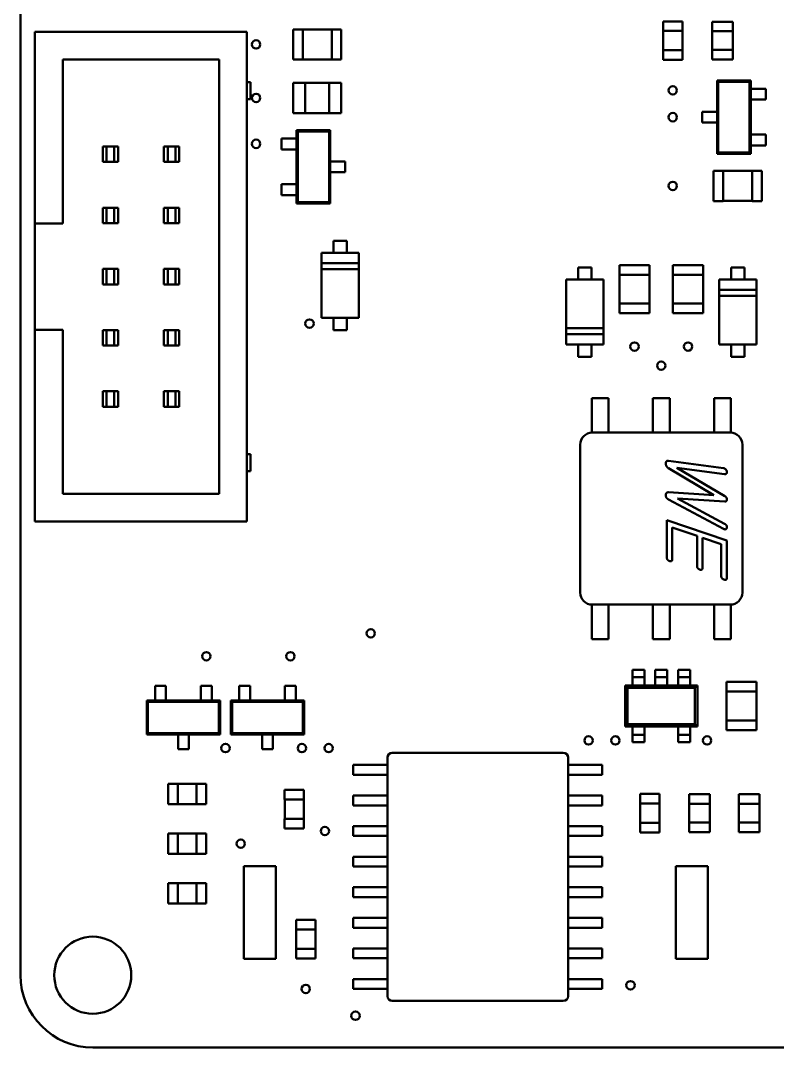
# Model space of a CAD drawing. Header units: inches. Extents: x 15.92 to 18.37, y 10.21 to 12.73.
# Drawn here: x 15.922 to 17.159, y 10.206 to 11.885 of the extents above; entities that cross this region are included whole.
import ezdxf

# ---------------------------------------------------------------- set-up
doc = ezdxf.new("R2010")
doc.units = ezdxf.units.IN
doc.header["$MEASUREMENT"] = 0
doc.layers.add('Visible (ANSI)', color=7, linetype='Continuous', lineweight=50)

msp = doc.modelspace()

# ---------------------------------------------------------------- linework, layer by layer
at = {"layer": 'Visible (ANSI)'}
for p, q in [((15.9217, 12.6079), (15.9217, 10.3244)), ((16.3674, 11.8703), (16.3674, 11.8211)), ((16.3831, 11.8703), (16.3674, 11.8703)), ((16.3831, 11.8211), (16.3831, 11.8703)), ((16.3831, 11.8702), (16.4304, 11.8702)), ((16.4461, 11.8703), (16.4304, 11.8703)), ((16.4304, 11.8703), (16.4304, 11.8211)), ((16.4461, 11.8211), (16.4461, 11.8703)), ((16.9723, 11.8834), (16.9723, 11.8677)), ((17.0038, 11.8834), (16.9723, 11.8834)), ((16.9723, 11.8677), (17.0038, 11.8677)), ((16.9723, 11.8362), (16.9723, 11.8677)), ((17.0037, 11.8362), (17.0037, 11.8677)), ((17.0038, 11.8677), (17.0038, 11.8834)), ((17.0525, 11.8829), (17.0525, 11.8672)), ((17.086, 11.8829), (17.0525, 11.8829)), ((17.0525, 11.8672), (17.086, 11.8672)), ((17.0526, 11.8367), (17.0526, 11.8672)), ((17.086, 11.8672), (17.086, 11.8829)), ((17.086, 11.8367), (17.086, 11.8672)), ((16.2918, 11.8662), (15.9453, 11.8662)), ((15.9453, 11.8662), (15.9453, 11.5528)), ((16.2918, 11.0662), (16.2918, 11.8662)), ((16.9723, 11.8362), (16.9723, 11.8204)), ((17.0038, 11.8362), (16.9723, 11.8362)), ((17.0038, 11.8204), (17.0038, 11.8362)), ((17.0525, 11.8367), (17.0525, 11.8209)), ((17.086, 11.8367), (17.0525, 11.8367)), ((17.086, 11.8209), (17.086, 11.8367)), ((15.9906, 11.5528), (15.9906, 11.8209)), ((15.9906, 11.8209), (16.2465, 11.8209)), ((16.2465, 11.8209), (16.2465, 11.1114)), ((16.3674, 11.8211), (16.3831, 11.8211)), ((16.3831, 11.8211), (16.4304, 11.8211)), ((16.4304, 11.8211), (16.4461, 11.8211)), ((16.9723, 11.8204), (17.0038, 11.8204)), ((17.0525, 11.8209), (17.086, 11.8209)), ((16.2977, 11.7839), (16.2918, 11.7839)), ((16.2977, 11.7563), (16.2977, 11.7839)), ((16.3871, 11.7828), (16.3674, 11.7828)), ((16.3674, 11.7828), (16.3674, 11.7336)), ((16.3871, 11.7336), (16.3871, 11.7828)), ((16.4461, 11.7828), (16.4264, 11.7828)), ((16.4264, 11.7828), (16.4264, 11.7336)), ((16.4461, 11.7336), (16.4461, 11.7828)), ((17.0605, 11.7868), (17.1156, 11.7868)), ((17.0624, 11.7848), (17.0605, 11.7868)), ((17.0605, 11.7358), (17.0605, 11.7868)), ((17.1136, 11.7848), (17.0624, 11.7848)), ((17.0624, 11.7848), (17.0624, 11.6691)), ((17.1156, 11.7868), (17.1136, 11.7848)), ((17.1136, 11.6691), (17.1136, 11.7848)), ((17.1156, 11.7868), (17.1156, 11.7732)), ((16.4264, 11.7828), (16.3871, 11.7828)), ((17.1156, 11.7555), (17.1156, 11.7732)), ((17.1156, 11.7732), (17.1181, 11.7732)), ((17.1278, 11.7732), (17.1181, 11.7732)), ((17.1278, 11.7732), (17.1291, 11.7732)), ((17.1291, 11.7732), (17.1307, 11.7732)), ((17.1307, 11.7732), (17.14, 11.7732)), ((17.14, 11.7732), (17.14, 11.7555)), ((16.2918, 11.7563), (16.2977, 11.7563)), ((17.1156, 11.7555), (17.1156, 11.6984)), ((17.1181, 11.7555), (17.1156, 11.7555)), ((17.1181, 11.7555), (17.1278, 11.7555)), ((17.1291, 11.7555), (17.1278, 11.7555)), ((17.1307, 11.7555), (17.1291, 11.7555)), ((17.14, 11.7555), (17.1307, 11.7555)), ((16.3674, 11.7336), (16.3871, 11.7336)), ((16.4264, 11.7336), (16.3871, 11.7336)), ((16.4264, 11.7336), (16.4461, 11.7336)), ((17.036, 11.7358), (17.0455, 11.7358)), ((17.036, 11.7181), (17.036, 11.7358)), ((17.0455, 11.7358), (17.0472, 11.7358)), ((17.0472, 11.7358), (17.0484, 11.7358)), ((17.0581, 11.7358), (17.0484, 11.7358)), ((17.0581, 11.7358), (17.0605, 11.7358)), ((17.0605, 11.7358), (17.0605, 11.7181)), ((17.0455, 11.7181), (17.036, 11.7181)), ((17.0472, 11.7181), (17.0455, 11.7181)), ((17.0484, 11.7181), (17.0472, 11.7181)), ((17.0484, 11.7181), (17.0581, 11.7181)), ((17.0605, 11.7181), (17.0581, 11.7181)), ((17.0605, 11.6671), (17.0605, 11.7181)), ((16.3749, 11.7036), (16.3729, 11.7055)), ((16.3729, 11.7055), (16.4281, 11.7055)), ((16.3729, 11.6919), (16.3729, 11.7055)), ((16.4261, 11.7036), (16.3749, 11.7036)), ((16.3749, 11.7036), (16.3749, 11.5878)), ((16.4281, 11.7055), (16.4261, 11.7036)), ((16.4261, 11.5878), (16.4261, 11.7036)), ((16.4281, 11.7055), (16.4281, 11.6545)), ((16.3485, 11.6919), (16.3578, 11.6919)), ((16.3485, 11.6742), (16.3485, 11.6919)), ((16.3578, 11.6919), (16.3595, 11.6919)), ((16.3595, 11.6919), (16.3607, 11.6919)), ((16.3704, 11.6919), (16.3607, 11.6919)), ((16.3704, 11.6919), (16.3729, 11.6919)), ((16.3729, 11.6919), (16.3729, 11.6742)), ((17.1156, 11.6807), (17.1156, 11.6984)), ((17.1156, 11.6984), (17.1181, 11.6984)), ((17.1278, 11.6984), (17.1181, 11.6984)), ((17.1278, 11.6984), (17.1291, 11.6984)), ((17.1291, 11.6984), (17.1307, 11.6984)), ((17.1307, 11.6984), (17.14, 11.6984)), ((17.14, 11.6984), (17.14, 11.6807)), ((16.056, 11.6788), (16.056, 11.6536)), ((16.0623, 11.6788), (16.056, 11.6788)), ((16.0749, 11.6788), (16.0623, 11.6788)), ((16.0623, 11.6788), (16.0623, 11.6536)), ((16.0749, 11.6788), (16.0812, 11.6788)), ((16.0749, 11.6788), (16.0749, 11.6536)), ((16.0812, 11.6788), (16.0812, 11.6536)), ((16.1623, 11.6788), (16.156, 11.6788)), ((16.156, 11.6788), (16.156, 11.6536)), ((16.1623, 11.6788), (16.1749, 11.6788)), ((16.1623, 11.6788), (16.1623, 11.6536)), ((16.1749, 11.6788), (16.1812, 11.6788)), ((16.1749, 11.6788), (16.1749, 11.6536)), ((16.1812, 11.6788), (16.1812, 11.6536)), ((16.3578, 11.6742), (16.3485, 11.6742)), ((16.3595, 11.6742), (16.3578, 11.6742)), ((16.3607, 11.6742), (16.3595, 11.6742)), ((16.3607, 11.6742), (16.3704, 11.6742)), ((16.3729, 11.6742), (16.3704, 11.6742)), ((16.3729, 11.6171), (16.3729, 11.6742)), ((17.0605, 11.6671), (17.0624, 11.6691)), ((17.1156, 11.6671), (17.0605, 11.6671)), ((17.0624, 11.6691), (17.1136, 11.6691)), ((17.1136, 11.6691), (17.1156, 11.6671)), ((17.1156, 11.6807), (17.1156, 11.6671)), ((17.1181, 11.6807), (17.1156, 11.6807)), ((17.1181, 11.6807), (17.1278, 11.6807)), ((17.1291, 11.6807), (17.1278, 11.6807)), ((17.1307, 11.6807), (17.1291, 11.6807)), ((17.14, 11.6807), (17.1307, 11.6807)), ((16.056, 11.6536), (16.0623, 11.6536)), ((16.0623, 11.6536), (16.0749, 11.6536)), ((16.0749, 11.6536), (16.0812, 11.6536)), ((16.156, 11.6536), (16.1623, 11.6536)), ((16.1623, 11.6536), (16.1749, 11.6536)), ((16.1749, 11.6536), (16.1812, 11.6536)), ((16.4281, 11.6368), (16.4281, 11.6545)), ((16.4281, 11.6545), (16.4304, 11.6545)), ((16.4401, 11.6545), (16.4304, 11.6545)), ((16.4401, 11.6545), (16.4414, 11.6545)), ((16.4414, 11.6545), (16.443, 11.6545)), ((16.443, 11.6545), (16.4525, 11.6545)), ((16.4525, 11.6545), (16.4525, 11.6368)), ((16.4281, 11.6368), (16.4281, 11.5858)), ((16.4304, 11.6368), (16.4281, 11.6368)), ((16.4304, 11.6368), (16.4401, 11.6368)), ((16.4414, 11.6368), (16.4401, 11.6368)), ((16.443, 11.6368), (16.4414, 11.6368)), ((16.4525, 11.6368), (16.443, 11.6368)), ((17.0549, 11.639), (17.0549, 11.5898)), ((17.0706, 11.639), (17.0549, 11.639)), ((17.0706, 11.5898), (17.0706, 11.639)), ((17.0706, 11.639), (17.1179, 11.639)), ((17.1336, 11.639), (17.1179, 11.639)), ((17.1179, 11.639), (17.1179, 11.5898)), ((17.1336, 11.5898), (17.1336, 11.639)), ((16.3485, 11.6171), (16.3578, 11.6171)), ((16.3485, 11.5994), (16.3485, 11.6171)), ((16.3578, 11.6171), (16.3595, 11.6171)), ((16.3595, 11.6171), (16.3607, 11.6171)), ((16.3704, 11.6171), (16.3607, 11.6171)), ((16.3704, 11.6171), (16.3729, 11.6171)), ((16.3729, 11.6171), (16.3729, 11.5994)), ((16.3578, 11.5994), (16.3485, 11.5994)), ((16.3595, 11.5994), (16.3578, 11.5994)), ((16.3607, 11.5994), (16.3595, 11.5994)), ((16.3607, 11.5994), (16.3704, 11.5994)), ((16.3729, 11.5994), (16.3704, 11.5994)), ((16.3729, 11.5858), (16.3729, 11.5994)), ((16.3729, 11.5858), (16.3749, 11.5878)), ((16.4281, 11.5858), (16.3729, 11.5858)), ((16.3749, 11.5878), (16.4261, 11.5878)), ((16.4261, 11.5878), (16.4281, 11.5858)), ((17.0549, 11.5898), (17.0706, 11.5898)), ((17.0706, 11.5899), (17.1179, 11.5899)), ((17.1179, 11.5898), (17.1336, 11.5898)), ((16.056, 11.5788), (16.056, 11.5536)), ((16.0623, 11.5788), (16.056, 11.5788)), ((16.0749, 11.5788), (16.0623, 11.5788)), ((16.0623, 11.5788), (16.0623, 11.5536)), ((16.0749, 11.5788), (16.0812, 11.5788)), ((16.0749, 11.5788), (16.0749, 11.5536)), ((16.0812, 11.5788), (16.0812, 11.5536)), ((16.1623, 11.5788), (16.156, 11.5788)), ((16.156, 11.5788), (16.156, 11.5536)), ((16.1623, 11.5788), (16.1749, 11.5788)), ((16.1623, 11.5788), (16.1623, 11.5536)), ((16.1749, 11.5788), (16.1812, 11.5788)), ((16.1749, 11.5788), (16.1749, 11.5536)), ((16.1812, 11.5788), (16.1812, 11.5536)), ((15.9453, 11.3795), (15.9453, 11.5528)), ((15.9453, 11.5528), (15.9906, 11.5528)), ((16.056, 11.5536), (16.0623, 11.5536)), ((16.0623, 11.5536), (16.0749, 11.5536)), ((16.0749, 11.5536), (16.0812, 11.5536)), ((16.156, 11.5536), (16.1623, 11.5536)), ((16.1623, 11.5536), (16.1749, 11.5536)), ((16.1749, 11.5536), (16.1812, 11.5536)), ((16.4334, 11.5249), (16.4334, 11.5203)), ((16.4551, 11.5249), (16.4334, 11.5249)), ((16.4334, 11.5203), (16.4334, 11.5155)), ((16.4334, 11.5155), (16.4334, 11.5149)), ((16.4334, 11.5051), (16.4334, 11.5149)), ((16.4551, 11.5249), (16.4551, 11.5203)), ((16.4551, 11.5203), (16.4551, 11.5155)), ((16.4551, 11.5155), (16.4551, 11.5149)), ((16.4551, 11.5051), (16.4551, 11.5149)), ((16.4137, 11.5051), (16.4747, 11.5051)), ((16.4137, 11.4882), (16.4137, 11.5051)), ((16.4747, 11.5051), (16.4747, 11.4882)), ((16.4137, 11.4882), (16.4747, 11.4882)), ((16.4137, 11.4783), (16.4137, 11.4882)), ((16.4747, 11.4882), (16.4747, 11.4783)), ((16.8334, 11.4812), (16.8551, 11.4812)), ((16.8334, 11.4765), (16.8334, 11.4812)), ((16.8551, 11.4765), (16.8551, 11.4812)), ((16.9009, 11.4851), (16.9009, 11.4693)), ((16.9501, 11.4851), (16.9009, 11.4851)), ((16.9501, 11.4693), (16.9501, 11.4851)), ((17.0376, 11.4851), (16.9884, 11.4851)), ((16.9884, 11.4851), (16.9884, 11.4693)), ((17.0376, 11.4693), (17.0376, 11.4851)), ((17.0834, 11.4812), (17.0834, 11.4765)), ((17.1051, 11.4812), (17.0834, 11.4812)), ((17.1051, 11.4812), (17.1051, 11.4765)), ((16.056, 11.4788), (16.056, 11.4536)), ((16.0623, 11.4788), (16.056, 11.4788)), ((16.0749, 11.4788), (16.0623, 11.4788)), ((16.0623, 11.4788), (16.0623, 11.4536)), ((16.0749, 11.4788), (16.0812, 11.4788)), ((16.0749, 11.4788), (16.0749, 11.4536)), ((16.0812, 11.4788), (16.0812, 11.4536)), ((16.1623, 11.4788), (16.156, 11.4788)), ((16.156, 11.4788), (16.156, 11.4536)), ((16.1623, 11.4788), (16.1749, 11.4788)), ((16.1623, 11.4788), (16.1623, 11.4536)), ((16.1749, 11.4788), (16.1812, 11.4788)), ((16.1749, 11.4788), (16.1749, 11.4536)), ((16.1812, 11.4788), (16.1812, 11.4536)), ((16.4747, 11.4783), (16.4137, 11.4783)), ((16.4137, 11.3988), (16.4137, 11.4783)), ((16.4747, 11.4783), (16.4747, 11.3988)), ((16.8334, 11.4718), (16.8334, 11.4765)), ((16.8334, 11.4712), (16.8334, 11.4718)), ((16.8334, 11.4712), (16.8334, 11.4613)), ((16.8551, 11.4718), (16.8551, 11.4765)), ((16.8551, 11.4712), (16.8551, 11.4718)), ((16.8551, 11.4712), (16.8551, 11.4613)), ((16.9009, 11.4693), (16.9501, 11.4693)), ((16.9009, 11.4221), (16.9009, 11.4693)), ((16.9501, 11.4221), (16.9501, 11.4693)), ((16.9884, 11.4693), (17.0376, 11.4693)), ((16.9884, 11.4693), (16.9884, 11.4221)), ((17.0376, 11.4693), (17.0376, 11.4221)), ((17.0834, 11.4765), (17.0834, 11.4718)), ((17.0834, 11.4718), (17.0834, 11.4712)), ((17.0834, 11.4613), (17.0834, 11.4712)), ((17.1051, 11.4765), (17.1051, 11.4718)), ((17.1051, 11.4718), (17.1051, 11.4712)), ((17.1051, 11.4613), (17.1051, 11.4712)), ((16.056, 11.4536), (16.0623, 11.4536)), ((16.0623, 11.4536), (16.0749, 11.4536)), ((16.0749, 11.4536), (16.0812, 11.4536)), ((16.156, 11.4536), (16.1623, 11.4536)), ((16.1623, 11.4536), (16.1749, 11.4536)), ((16.1749, 11.4536), (16.1812, 11.4536)), ((16.8137, 11.4613), (16.8747, 11.4613)), ((16.8137, 11.3818), (16.8137, 11.4613)), ((16.8747, 11.4613), (16.8747, 11.3818)), ((17.0637, 11.4613), (17.1247, 11.4613)), ((17.0637, 11.4444), (17.0637, 11.4613)), ((17.1247, 11.4613), (17.1247, 11.4444)), ((17.0637, 11.4444), (17.1247, 11.4444)), ((17.0637, 11.4346), (17.0637, 11.4444)), ((17.1247, 11.4346), (17.0637, 11.4346)), ((17.0637, 11.3551), (17.0637, 11.4346)), ((17.1247, 11.4444), (17.1247, 11.4346)), ((17.1247, 11.4346), (17.1247, 11.3551)), ((16.9009, 11.4221), (16.9009, 11.4063)), ((16.9501, 11.4221), (16.9009, 11.4221)), ((16.9501, 11.4063), (16.9501, 11.4221)), ((17.0376, 11.4221), (16.9884, 11.4221)), ((16.9884, 11.4221), (16.9884, 11.4063)), ((17.0376, 11.4063), (17.0376, 11.4221)), ((16.4747, 11.3988), (16.4137, 11.3988)), ((16.4334, 11.389), (16.4334, 11.3988)), ((16.4551, 11.389), (16.4551, 11.3988)), ((16.9009, 11.4063), (16.9501, 11.4063)), ((16.9884, 11.4063), (17.0376, 11.4063)), ((16.4334, 11.389), (16.4334, 11.3883)), ((16.4334, 11.3883), (16.4334, 11.3836)), ((16.4334, 11.3836), (16.4334, 11.3789)), ((16.4551, 11.389), (16.4551, 11.3883)), ((16.4551, 11.3883), (16.4551, 11.3836)), ((16.4551, 11.3836), (16.4551, 11.3789)), ((16.8137, 11.3818), (16.8747, 11.3818)), ((16.8137, 11.372), (16.8137, 11.3818)), ((16.8747, 11.3818), (16.8747, 11.372)), ((15.9906, 11.3795), (15.9453, 11.3795)), ((15.9453, 11.3795), (15.9453, 11.0662)), ((15.9906, 11.1114), (15.9906, 11.3795)), ((16.056, 11.3788), (16.056, 11.3536)), ((16.0623, 11.3788), (16.056, 11.3788)), ((16.0749, 11.3788), (16.0623, 11.3788)), ((16.0623, 11.3788), (16.0623, 11.3536)), ((16.0749, 11.3788), (16.0812, 11.3788)), ((16.0749, 11.3788), (16.0749, 11.3536)), ((16.0812, 11.3788), (16.0812, 11.3536)), ((16.1623, 11.3788), (16.156, 11.3788)), ((16.156, 11.3788), (16.156, 11.3536)), ((16.1623, 11.3788), (16.1749, 11.3788)), ((16.1623, 11.3788), (16.1623, 11.3536)), ((16.1749, 11.3788), (16.1812, 11.3788)), ((16.1749, 11.3788), (16.1749, 11.3536)), ((16.1812, 11.3788), (16.1812, 11.3536)), ((16.4551, 11.3789), (16.4334, 11.3789)), ((16.8747, 11.372), (16.8137, 11.372)), ((16.8137, 11.3551), (16.8137, 11.372)), ((16.8747, 11.372), (16.8747, 11.3551)), ((16.056, 11.3536), (16.0623, 11.3536)), ((16.0623, 11.3536), (16.0749, 11.3536)), ((16.0749, 11.3536), (16.0812, 11.3536)), ((16.156, 11.3536), (16.1623, 11.3536)), ((16.1623, 11.3536), (16.1749, 11.3536)), ((16.1749, 11.3536), (16.1812, 11.3536)), ((16.8747, 11.3551), (16.8137, 11.3551)), ((16.8334, 11.3551), (16.8334, 11.3452)), ((16.8551, 11.3551), (16.8551, 11.3452)), ((17.1247, 11.3551), (17.0637, 11.3551)), ((17.0834, 11.3452), (17.0834, 11.3551)), ((17.1051, 11.3452), (17.1051, 11.3551)), ((16.8334, 11.3446), (16.8334, 11.3452)), ((16.8334, 11.3399), (16.8334, 11.3446)), ((16.8334, 11.3352), (16.8334, 11.3399)), ((16.8334, 11.3352), (16.8551, 11.3352)), ((16.8551, 11.3446), (16.8551, 11.3452)), ((16.8551, 11.3399), (16.8551, 11.3446)), ((16.8551, 11.3352), (16.8551, 11.3399)), ((17.0834, 11.3452), (17.0834, 11.3446)), ((17.0834, 11.3446), (17.0834, 11.3399)), ((17.0834, 11.3399), (17.0834, 11.3352)), ((17.1051, 11.3352), (17.0834, 11.3352)), ((17.1051, 11.3452), (17.1051, 11.3446)), ((17.1051, 11.3446), (17.1051, 11.3399)), ((17.1051, 11.3399), (17.1051, 11.3352)), ((16.056, 11.2788), (16.056, 11.2536)), ((16.0623, 11.2788), (16.056, 11.2788)), ((16.0749, 11.2788), (16.0623, 11.2788)), ((16.0623, 11.2788), (16.0623, 11.2536)), ((16.0749, 11.2788), (16.0812, 11.2788)), ((16.0749, 11.2788), (16.0749, 11.2536)), ((16.0812, 11.2788), (16.0812, 11.2536)), ((16.1623, 11.2788), (16.156, 11.2788)), ((16.156, 11.2788), (16.156, 11.2536)), ((16.1623, 11.2788), (16.1749, 11.2788)), ((16.1623, 11.2788), (16.1623, 11.2536)), ((16.1749, 11.2788), (16.1812, 11.2788)), ((16.1749, 11.2788), (16.1749, 11.2536)), ((16.1812, 11.2788), (16.1812, 11.2536)), ((16.8555, 11.2675), (16.8555, 11.2112)), ((16.8831, 11.2675), (16.8555, 11.2675)), ((16.8831, 11.2112), (16.8831, 11.2675)), ((16.9831, 11.2675), (16.9555, 11.2675)), ((16.9555, 11.2675), (16.9555, 11.2112)), ((16.9831, 11.2112), (16.9831, 11.2675)), ((17.0555, 11.2675), (17.0555, 11.2112)), ((17.0831, 11.2675), (17.0555, 11.2675)), ((17.0831, 11.2112), (17.0831, 11.2675)), ((16.056, 11.2536), (16.0623, 11.2536)), ((16.0623, 11.2536), (16.0749, 11.2536)), ((16.0749, 11.2536), (16.0812, 11.2536)), ((16.156, 11.2536), (16.1623, 11.2536)), ((16.1623, 11.2536), (16.1749, 11.2536)), ((16.1749, 11.2536), (16.1812, 11.2536)), ((16.8565, 11.2112), (17.0821, 11.2112)), ((16.8368, 10.9498), (16.8368, 11.1915)), ((17.1018, 11.1915), (17.1018, 10.9498)), ((16.2977, 11.176), (16.2918, 11.176)), ((16.2977, 11.1484), (16.2977, 11.176)), ((17.0711, 11.1531), (16.9811, 11.1651)), ((16.2918, 11.1484), (16.2977, 11.1484)), ((16.9811, 11.153), (17.0554, 11.109)), ((16.9949, 11.1539), (17.0729, 11.1435)), ((17.0732, 11.1075), (16.9949, 11.1539)), ((16.2465, 11.1114), (15.9906, 11.1114)), ((17.0554, 11.109), (16.9811, 11.1137)), ((16.9811, 11.1019), (17.0711, 11.0539)), ((16.9956, 11.1036), (17.0732, 11.0987)), ((17.0729, 11.0623), (16.9956, 11.1036)), ((15.9453, 11.0662), (16.2918, 11.0662)), ((17.0765, 11.0348), (16.9783, 11.0681)), ((16.9783, 11.0681), (16.9783, 11.0073)), ((16.9873, 11.0562), (17.0277, 11.0425)), ((16.9873, 11.0043), (16.9873, 11.0562)), ((17.0277, 11.0425), (17.0277, 10.9936)), ((17.0367, 11.0394), (17.0673, 11.029)), ((17.0367, 10.9905), (17.0367, 11.0394)), ((17.0673, 11.029), (17.0673, 10.9771)), ((17.0765, 10.974), (17.0765, 11.0348)), ((16.8555, 10.9302), (16.8555, 10.8738)), ((17.0821, 10.9301), (16.8565, 10.9301)), ((16.8831, 10.8738), (16.8831, 10.9301)), ((16.9555, 10.9301), (16.9555, 10.8738)), ((16.9831, 10.8738), (16.9831, 10.9301)), ((17.0555, 10.9301), (17.0555, 10.8738)), ((17.0831, 10.8738), (17.0831, 10.9302)), ((16.8555, 10.8738), (16.8831, 10.8738)), ((16.9555, 10.8738), (16.9831, 10.8738)), ((17.0555, 10.8738), (17.0831, 10.8738)), ((16.922, 10.8235), (16.9417, 10.8235)), ((16.922, 10.8156), (16.922, 10.8235)), ((16.922, 10.8117), (16.922, 10.8156)), ((16.922, 10.8117), (16.9417, 10.8117)), ((16.922, 10.8117), (16.922, 10.8038)), ((16.9417, 10.8156), (16.9417, 10.8235)), ((16.9417, 10.8117), (16.9417, 10.8156)), ((16.9417, 10.8117), (16.9417, 10.8038)), ((16.9594, 10.8235), (16.9791, 10.8235)), ((16.9594, 10.8156), (16.9594, 10.8235)), ((16.9594, 10.8117), (16.9594, 10.8156)), ((16.9594, 10.8117), (16.9791, 10.8117)), ((16.9594, 10.8117), (16.9594, 10.8038)), ((16.9791, 10.8156), (16.9791, 10.8235)), ((16.9791, 10.8117), (16.9791, 10.8156)), ((16.9791, 10.8117), (16.9791, 10.8038)), ((16.9968, 10.8235), (17.0165, 10.8235)), ((16.9968, 10.8156), (16.9968, 10.8235)), ((16.9968, 10.8117), (16.9968, 10.8156)), ((16.9968, 10.8117), (17.0165, 10.8117)), ((16.9968, 10.8117), (16.9968, 10.8038)), ((17.0165, 10.8156), (17.0165, 10.8235)), ((17.0165, 10.8117), (17.0165, 10.8156)), ((17.0165, 10.8117), (17.0165, 10.8038)), ((16.1418, 10.7884), (16.1418, 10.7976)), ((16.1418, 10.7976), (16.1595, 10.7976)), ((16.1595, 10.7976), (16.1595, 10.7884)), ((16.2166, 10.7884), (16.2166, 10.7976)), ((16.2166, 10.7976), (16.2343, 10.7976)), ((16.2343, 10.7976), (16.2343, 10.7884)), ((16.2792, 10.7884), (16.2792, 10.7976)), ((16.2792, 10.7976), (16.2969, 10.7976)), ((16.2969, 10.7976), (16.2969, 10.7884)), ((16.354, 10.7884), (16.354, 10.7976)), ((16.354, 10.7976), (16.3718, 10.7976)), ((16.3718, 10.7976), (16.3718, 10.7884)), ((16.9102, 10.7979), (16.922, 10.7979)), ((16.9142, 10.7939), (16.9102, 10.7979)), ((16.9102, 10.731), (16.9102, 10.7979)), ((16.9142, 10.7939), (16.9142, 10.7349)), ((17.0244, 10.7939), (16.9142, 10.7939)), ((16.922, 10.7979), (16.922, 10.8038)), ((16.922, 10.7979), (16.9417, 10.7979)), ((16.9417, 10.7979), (16.9417, 10.8038)), ((16.9417, 10.7979), (16.9594, 10.7979)), ((16.9594, 10.7979), (16.9594, 10.8038)), ((16.9594, 10.7979), (16.9791, 10.7979)), ((16.9791, 10.7979), (16.9791, 10.8038)), ((16.9791, 10.7979), (16.9968, 10.7979)), ((16.9968, 10.7979), (16.9968, 10.8038)), ((16.9968, 10.7979), (17.0165, 10.7979)), ((17.0165, 10.7979), (17.0165, 10.8038)), ((17.0165, 10.7979), (17.0283, 10.7979)), ((17.0283, 10.7979), (17.0244, 10.7939)), ((17.0244, 10.7349), (17.0244, 10.7939)), ((17.0283, 10.7979), (17.0283, 10.731)), ((17.1251, 10.8038), (17.0759, 10.8038)), ((17.0759, 10.8038), (17.0759, 10.788)), ((17.1251, 10.788), (17.1251, 10.8038)), ((16.1418, 10.7867), (16.1418, 10.7884)), ((16.1418, 10.7855), (16.1418, 10.7867)), ((16.1418, 10.7855), (16.1418, 10.7758)), ((16.1418, 10.7732), (16.1418, 10.7758)), ((16.1595, 10.7884), (16.1595, 10.7867)), ((16.1595, 10.7867), (16.1595, 10.7855)), ((16.1595, 10.7758), (16.1595, 10.7855)), ((16.1595, 10.7758), (16.1595, 10.7732)), ((16.2166, 10.7867), (16.2166, 10.7884)), ((16.2166, 10.7855), (16.2166, 10.7867)), ((16.2166, 10.7855), (16.2166, 10.7758)), ((16.2166, 10.7732), (16.2166, 10.7758)), ((16.2343, 10.7884), (16.2343, 10.7867)), ((16.2343, 10.7867), (16.2343, 10.7855)), ((16.2343, 10.7758), (16.2343, 10.7855)), ((16.2343, 10.7758), (16.2343, 10.7732)), ((16.2792, 10.7867), (16.2792, 10.7884)), ((16.2792, 10.7855), (16.2792, 10.7867)), ((16.2792, 10.7855), (16.2792, 10.7758)), ((16.2792, 10.7732), (16.2792, 10.7758)), ((16.2969, 10.7884), (16.2969, 10.7867)), ((16.2969, 10.7867), (16.2969, 10.7855)), ((16.2969, 10.7758), (16.2969, 10.7855)), ((16.2969, 10.7758), (16.2969, 10.7732)), ((16.354, 10.7867), (16.354, 10.7884)), ((16.354, 10.7855), (16.354, 10.7867)), ((16.354, 10.7855), (16.354, 10.7758)), ((16.354, 10.7732), (16.354, 10.7758)), ((16.3718, 10.7884), (16.3718, 10.7867)), ((16.3718, 10.7867), (16.3718, 10.7855)), ((16.3718, 10.7758), (16.3718, 10.7855)), ((16.3718, 10.7758), (16.3718, 10.7732)), ((17.0759, 10.788), (17.1251, 10.788)), ((17.0759, 10.788), (17.0759, 10.7408)), ((17.1251, 10.788), (17.1251, 10.7408)), ((16.1282, 10.7732), (16.1301, 10.7713)), ((16.1282, 10.7181), (16.1282, 10.7732)), ((16.1282, 10.7732), (16.1418, 10.7732)), ((16.1301, 10.7713), (16.1301, 10.7201)), ((16.2459, 10.7713), (16.1301, 10.7713)), ((16.1595, 10.7732), (16.1418, 10.7732)), ((16.1595, 10.7732), (16.2166, 10.7732)), ((16.2343, 10.7732), (16.2166, 10.7732)), ((16.2343, 10.7732), (16.2479, 10.7732)), ((16.2459, 10.7713), (16.2479, 10.7732)), ((16.2459, 10.7201), (16.2459, 10.7713)), ((16.2479, 10.7732), (16.2479, 10.7181)), ((16.2657, 10.7732), (16.2676, 10.7713)), ((16.2657, 10.7181), (16.2657, 10.7732)), ((16.2657, 10.7732), (16.2792, 10.7732)), ((16.2676, 10.7713), (16.2676, 10.7201)), ((16.3834, 10.7713), (16.2676, 10.7713)), ((16.2969, 10.7732), (16.2792, 10.7732)), ((16.2969, 10.7732), (16.354, 10.7732)), ((16.3718, 10.7732), (16.354, 10.7732)), ((16.3718, 10.7732), (16.3853, 10.7732)), ((16.3834, 10.7713), (16.3853, 10.7732)), ((16.3834, 10.7201), (16.3834, 10.7713)), ((16.3853, 10.7732), (16.3853, 10.7181)), ((16.9142, 10.7349), (16.9102, 10.731)), ((16.922, 10.731), (16.9102, 10.731)), ((16.9142, 10.7349), (17.0244, 10.7349)), ((16.9417, 10.731), (16.922, 10.731)), ((16.922, 10.731), (16.922, 10.7251)), ((16.9968, 10.731), (16.9417, 10.731)), ((16.9417, 10.731), (16.9417, 10.7251)), ((17.0165, 10.731), (16.9968, 10.731)), ((16.9968, 10.731), (16.9968, 10.7251)), ((17.0283, 10.731), (17.0165, 10.731)), ((17.0165, 10.731), (17.0165, 10.7251)), ((17.0283, 10.731), (17.0244, 10.7349)), ((17.1251, 10.7408), (17.0759, 10.7408)), ((17.0759, 10.7408), (17.0759, 10.7251)), ((17.1251, 10.7251), (17.1251, 10.7408)), ((16.1301, 10.7201), (16.1282, 10.7181)), ((16.1792, 10.7181), (16.1282, 10.7181)), ((16.1301, 10.7201), (16.2459, 10.7201)), ((16.1792, 10.7181), (16.1969, 10.7181)), ((16.1792, 10.7158), (16.1792, 10.7181)), ((16.1792, 10.7158), (16.1792, 10.706)), ((16.2479, 10.7181), (16.1969, 10.7181)), ((16.1969, 10.7181), (16.1969, 10.7158)), ((16.1969, 10.706), (16.1969, 10.7158)), ((16.2479, 10.7181), (16.2459, 10.7201)), ((16.2676, 10.7201), (16.2657, 10.7181)), ((16.3166, 10.7181), (16.2657, 10.7181)), ((16.2676, 10.7201), (16.3834, 10.7201)), ((16.3166, 10.7181), (16.3344, 10.7181)), ((16.3166, 10.7158), (16.3166, 10.7181)), ((16.3166, 10.7158), (16.3166, 10.706)), ((16.3853, 10.7181), (16.3344, 10.7181)), ((16.3344, 10.7181), (16.3344, 10.7158)), ((16.3344, 10.706), (16.3344, 10.7158)), ((16.3853, 10.7181), (16.3834, 10.7201)), ((16.922, 10.7172), (16.922, 10.7251)), ((16.922, 10.7172), (16.922, 10.7132)), ((16.922, 10.7172), (16.9417, 10.7172)), ((16.922, 10.7132), (16.922, 10.7054)), ((16.9417, 10.7172), (16.9417, 10.7251)), ((16.9417, 10.7172), (16.9417, 10.7132)), ((16.9417, 10.7132), (16.9417, 10.7054)), ((16.9968, 10.7172), (16.9968, 10.7251)), ((16.9968, 10.7172), (16.9968, 10.7132)), ((16.9968, 10.7172), (17.0165, 10.7172)), ((16.9968, 10.7132), (16.9968, 10.7054)), ((17.0165, 10.7172), (17.0165, 10.7251)), ((17.0165, 10.7172), (17.0165, 10.7132)), ((17.0165, 10.7132), (17.0165, 10.7054)), ((17.0759, 10.7251), (17.1251, 10.7251)), ((16.1792, 10.7048), (16.1792, 10.706)), ((16.1792, 10.7031), (16.1792, 10.7048)), ((16.1792, 10.6937), (16.1792, 10.7031)), ((16.1969, 10.6937), (16.1792, 10.6937)), ((16.1969, 10.706), (16.1969, 10.7048)), ((16.1969, 10.7048), (16.1969, 10.7031)), ((16.1969, 10.7031), (16.1969, 10.6937)), ((16.3166, 10.7048), (16.3166, 10.706)), ((16.3166, 10.7031), (16.3166, 10.7048)), ((16.3166, 10.6937), (16.3166, 10.7031)), ((16.3344, 10.6937), (16.3166, 10.6937)), ((16.3344, 10.706), (16.3344, 10.7048)), ((16.3344, 10.7048), (16.3344, 10.7031)), ((16.3344, 10.7031), (16.3344, 10.6937)), ((16.922, 10.7054), (16.9417, 10.7054)), ((16.9968, 10.7054), (17.0165, 10.7054)), ((16.5216, 10.2902), (16.5216, 10.6799)), ((16.809, 10.6878), (16.5295, 10.6878)), ((16.8169, 10.2902), (16.8169, 10.6799)), ((16.4848, 10.6681), (16.4658, 10.6681)), ((16.4658, 10.6681), (16.4658, 10.652)), ((16.4848, 10.6681), (16.4905, 10.6681)), ((16.4905, 10.6681), (16.4962, 10.6681)), ((16.5121, 10.6681), (16.4962, 10.6681)), ((16.5216, 10.6681), (16.5121, 10.6681)), ((16.5216, 10.6681), (16.5216, 10.652)), ((16.8169, 10.6681), (16.8265, 10.6681)), ((16.8169, 10.652), (16.8169, 10.6681)), ((16.8265, 10.6681), (16.8424, 10.6681)), ((16.8424, 10.6681), (16.848, 10.6681)), ((16.8538, 10.6681), (16.848, 10.6681)), ((16.8538, 10.6681), (16.8727, 10.6681)), ((16.8727, 10.652), (16.8727, 10.6681)), ((16.4848, 10.652), (16.4658, 10.652)), ((16.4848, 10.652), (16.4905, 10.652)), ((16.4962, 10.652), (16.4905, 10.652)), ((16.5121, 10.652), (16.4962, 10.652)), ((16.5216, 10.652), (16.5121, 10.652)), ((16.8169, 10.652), (16.8265, 10.652)), ((16.8265, 10.652), (16.8424, 10.652)), ((16.848, 10.652), (16.8424, 10.652)), ((16.8538, 10.652), (16.848, 10.652)), ((16.8538, 10.652), (16.8727, 10.652)), ((16.179, 10.6374), (16.1632, 10.6374)), ((16.1632, 10.6374), (16.1632, 10.6039)), ((16.179, 10.6039), (16.179, 10.6374)), ((16.2095, 10.6374), (16.179, 10.6374)), ((16.2252, 10.6374), (16.2095, 10.6374)), ((16.2095, 10.6374), (16.2095, 10.6039)), ((16.2252, 10.6039), (16.2252, 10.6374)), ((16.3535, 10.6272), (16.3535, 10.6114)), ((16.385, 10.6272), (16.3535, 10.6272)), ((16.385, 10.6114), (16.385, 10.6272)), ((16.3535, 10.6114), (16.385, 10.6114)), ((16.3536, 10.5799), (16.3536, 10.6114)), ((16.385, 10.5799), (16.385, 10.6114)), ((16.4848, 10.6181), (16.4658, 10.6181)), ((16.4658, 10.6181), (16.4658, 10.602)), ((16.4848, 10.6181), (16.4905, 10.6181)), ((16.4905, 10.6181), (16.4962, 10.6181)), ((16.5121, 10.6181), (16.4962, 10.6181)), ((16.5216, 10.6181), (16.5121, 10.6181)), ((16.5216, 10.6181), (16.5216, 10.602)), ((16.8169, 10.6181), (16.8265, 10.6181)), ((16.8169, 10.602), (16.8169, 10.6181)), ((16.8265, 10.6181), (16.8424, 10.6181)), ((16.8424, 10.6181), (16.848, 10.6181)), ((16.8538, 10.6181), (16.848, 10.6181)), ((16.8538, 10.6181), (16.8727, 10.6181)), ((16.8727, 10.602), (16.8727, 10.6181)), ((16.9347, 10.6209), (16.9347, 10.6052)), ((16.9662, 10.6209), (16.9347, 10.6209)), ((16.9662, 10.6052), (16.9662, 10.6209)), ((17.015, 10.6204), (17.015, 10.6047)), ((17.0485, 10.6204), (17.015, 10.6204)), ((17.0485, 10.6047), (17.0485, 10.6204)), ((17.0963, 10.6204), (17.0963, 10.6047)), ((17.1297, 10.6204), (17.0963, 10.6204)), ((17.1297, 10.6047), (17.1297, 10.6204)), ((16.1632, 10.6039), (16.179, 10.6039)), ((16.2095, 10.604), (16.179, 10.604)), ((16.2095, 10.6039), (16.2252, 10.6039)), ((16.4848, 10.602), (16.4658, 10.602)), ((16.4848, 10.602), (16.4905, 10.602)), ((16.4962, 10.602), (16.4905, 10.602)), ((16.5121, 10.602), (16.4962, 10.602)), ((16.5216, 10.602), (16.5121, 10.602)), ((16.8169, 10.602), (16.8265, 10.602)), ((16.8265, 10.602), (16.8424, 10.602)), ((16.848, 10.602), (16.8424, 10.602)), ((16.8538, 10.602), (16.848, 10.602)), ((16.8538, 10.602), (16.8727, 10.602)), ((16.9347, 10.6052), (16.9662, 10.6052)), ((16.9348, 10.5737), (16.9348, 10.6052)), ((16.9662, 10.5737), (16.9662, 10.6052)), ((17.015, 10.6047), (17.0485, 10.6047)), ((17.0151, 10.5742), (17.0151, 10.6047)), ((17.0484, 10.5742), (17.0484, 10.6047)), ((17.0963, 10.6047), (17.1297, 10.6047)), ((17.0963, 10.5742), (17.0963, 10.6047)), ((17.1297, 10.5742), (17.1297, 10.6047)), ((16.3535, 10.5799), (16.3535, 10.5642)), ((16.385, 10.5799), (16.3535, 10.5799)), ((16.385, 10.5642), (16.385, 10.5799)), ((16.3535, 10.5642), (16.385, 10.5642)), ((16.4848, 10.5681), (16.4658, 10.5681)), ((16.4658, 10.5681), (16.4658, 10.552)), ((16.4848, 10.5681), (16.4905, 10.5681)), ((16.4905, 10.5681), (16.4962, 10.5681)), ((16.5121, 10.5681), (16.4962, 10.5681)), ((16.5216, 10.5681), (16.5121, 10.5681)), ((16.5216, 10.5681), (16.5216, 10.552)), ((16.8169, 10.5681), (16.8265, 10.5681)), ((16.8169, 10.552), (16.8169, 10.5681)), ((16.8265, 10.5681), (16.8424, 10.5681)), ((16.8424, 10.5681), (16.848, 10.5681)), ((16.8538, 10.5681), (16.848, 10.5681)), ((16.8538, 10.5681), (16.8727, 10.5681)), ((16.8727, 10.552), (16.8727, 10.5681)), ((16.9347, 10.5737), (16.9347, 10.5579)), ((16.9662, 10.5737), (16.9347, 10.5737)), ((16.9347, 10.5579), (16.9662, 10.5579)), ((16.9662, 10.5579), (16.9662, 10.5737)), ((17.015, 10.5742), (17.015, 10.5584)), ((17.0485, 10.5742), (17.015, 10.5742)), ((17.015, 10.5584), (17.0485, 10.5584)), ((17.0485, 10.5584), (17.0485, 10.5742)), ((17.0963, 10.5742), (17.0963, 10.5584)), ((17.1297, 10.5742), (17.0963, 10.5742)), ((17.0963, 10.5584), (17.1297, 10.5584)), ((17.1297, 10.5584), (17.1297, 10.5742)), ((16.179, 10.5562), (16.1632, 10.5562)), ((16.1632, 10.5562), (16.1632, 10.5227)), ((16.179, 10.5227), (16.179, 10.5562)), ((16.2095, 10.5561), (16.179, 10.5561)), ((16.2252, 10.5562), (16.2095, 10.5562)), ((16.2095, 10.5562), (16.2095, 10.5227)), ((16.2252, 10.5227), (16.2252, 10.5562)), ((16.4848, 10.552), (16.4658, 10.552)), ((16.4848, 10.552), (16.4905, 10.552)), ((16.4962, 10.552), (16.4905, 10.552)), ((16.5121, 10.552), (16.4962, 10.552)), ((16.5216, 10.552), (16.5121, 10.552)), ((16.8169, 10.552), (16.8265, 10.552)), ((16.8265, 10.552), (16.8424, 10.552)), ((16.848, 10.552), (16.8424, 10.552)), ((16.8538, 10.552), (16.848, 10.552)), ((16.8538, 10.552), (16.8727, 10.552)), ((16.1632, 10.5227), (16.179, 10.5227)), ((16.2095, 10.5227), (16.179, 10.5227)), ((16.2095, 10.5227), (16.2252, 10.5227)), ((16.4848, 10.5181), (16.4658, 10.5181)), ((16.4658, 10.5181), (16.4658, 10.502)), ((16.4848, 10.5181), (16.4905, 10.5181)), ((16.4905, 10.5181), (16.4962, 10.5181)), ((16.5121, 10.5181), (16.4962, 10.5181)), ((16.5216, 10.5181), (16.5121, 10.5181)), ((16.5216, 10.5181), (16.5216, 10.502)), ((16.8169, 10.5181), (16.8265, 10.5181)), ((16.8169, 10.502), (16.8169, 10.5181)), ((16.8265, 10.5181), (16.8424, 10.5181)), ((16.8424, 10.5181), (16.848, 10.5181)), ((16.8538, 10.5181), (16.848, 10.5181)), ((16.8538, 10.5181), (16.8727, 10.5181)), ((16.8727, 10.502), (16.8727, 10.5181)), ((16.287, 10.5029), (16.287, 10.3509)), ((16.339, 10.5029), (16.287, 10.5029)), ((16.339, 10.3509), (16.339, 10.5029)), ((16.4848, 10.502), (16.4658, 10.502)), ((16.4848, 10.502), (16.4905, 10.502)), ((16.4962, 10.502), (16.4905, 10.502)), ((16.5121, 10.502), (16.4962, 10.502)), ((16.5216, 10.502), (16.5121, 10.502)), ((16.8169, 10.502), (16.8265, 10.502)), ((16.8265, 10.502), (16.8424, 10.502)), ((16.848, 10.502), (16.8424, 10.502)), ((16.8538, 10.502), (16.848, 10.502)), ((16.8538, 10.502), (16.8727, 10.502)), ((17.0453, 10.5029), (16.9933, 10.5029)), ((16.9933, 10.5029), (16.9933, 10.3509)), ((17.0453, 10.3509), (17.0453, 10.5029)), ((16.179, 10.4749), (16.1632, 10.4749)), ((16.1632, 10.4749), (16.1632, 10.4415)), ((16.179, 10.4415), (16.179, 10.4749)), ((16.2095, 10.4749), (16.179, 10.4749)), ((16.2252, 10.4749), (16.2095, 10.4749)), ((16.2095, 10.4749), (16.2095, 10.4415)), ((16.2252, 10.4415), (16.2252, 10.4749)), ((16.4848, 10.4681), (16.4658, 10.4681)), ((16.4658, 10.4681), (16.4658, 10.452)), ((16.4848, 10.4681), (16.4905, 10.4681)), ((16.4905, 10.4681), (16.4962, 10.4681)), ((16.5121, 10.4681), (16.4962, 10.4681)), ((16.5216, 10.4681), (16.5121, 10.4681)), ((16.5216, 10.4681), (16.5216, 10.452)), ((16.8169, 10.4681), (16.8265, 10.4681)), ((16.8169, 10.452), (16.8169, 10.4681)), ((16.8265, 10.4681), (16.8424, 10.4681)), ((16.8424, 10.4681), (16.848, 10.4681)), ((16.8538, 10.4681), (16.848, 10.4681)), ((16.8538, 10.4681), (16.8727, 10.4681)), ((16.8727, 10.452), (16.8727, 10.4681)), ((16.1632, 10.4415), (16.179, 10.4415)), ((16.2095, 10.4415), (16.179, 10.4415)), ((16.2095, 10.4415), (16.2252, 10.4415)), ((16.4848, 10.452), (16.4658, 10.452)), ((16.4848, 10.452), (16.4905, 10.452)), ((16.4962, 10.452), (16.4905, 10.452)), ((16.5121, 10.452), (16.4962, 10.452)), ((16.5216, 10.452), (16.5121, 10.452)), ((16.8169, 10.452), (16.8265, 10.452)), ((16.8265, 10.452), (16.8424, 10.452)), ((16.848, 10.452), (16.8424, 10.452)), ((16.8538, 10.452), (16.848, 10.452)), ((16.8538, 10.452), (16.8727, 10.452)), ((16.4038, 10.4147), (16.3723, 10.4147)), ((16.3723, 10.4147), (16.3723, 10.3989)), ((16.4038, 10.3989), (16.4038, 10.4147)), ((16.4848, 10.4181), (16.4658, 10.4181)), ((16.4658, 10.4181), (16.4658, 10.402)), ((16.4848, 10.4181), (16.4905, 10.4181)), ((16.4905, 10.4181), (16.4962, 10.4181)), ((16.5121, 10.4181), (16.4962, 10.4181)), ((16.5216, 10.4181), (16.5121, 10.4181)), ((16.5216, 10.4181), (16.5216, 10.402)), ((16.8169, 10.4181), (16.8265, 10.4181)), ((16.8169, 10.402), (16.8169, 10.4181)), ((16.8265, 10.4181), (16.8424, 10.4181)), ((16.8424, 10.4181), (16.848, 10.4181)), ((16.8538, 10.4181), (16.848, 10.4181)), ((16.8538, 10.4181), (16.8727, 10.4181)), ((16.8727, 10.402), (16.8727, 10.4181)), ((16.3723, 10.3989), (16.4038, 10.3989)), ((16.3723, 10.3989), (16.3723, 10.3674)), ((16.4037, 10.3989), (16.4037, 10.3674)), ((16.4848, 10.402), (16.4658, 10.402)), ((16.4848, 10.402), (16.4905, 10.402)), ((16.4962, 10.402), (16.4905, 10.402)), ((16.5121, 10.402), (16.4962, 10.402)), ((16.5216, 10.402), (16.5121, 10.402)), ((16.8169, 10.402), (16.8265, 10.402)), ((16.8265, 10.402), (16.8424, 10.402)), ((16.848, 10.402), (16.8424, 10.402)), ((16.8538, 10.402), (16.848, 10.402)), ((16.8538, 10.402), (16.8727, 10.402)), ((16.4038, 10.3674), (16.3723, 10.3674)), ((16.3723, 10.3674), (16.3723, 10.3517)), ((16.4038, 10.3517), (16.4038, 10.3674)), ((16.4848, 10.3681), (16.4658, 10.3681)), ((16.4658, 10.3681), (16.4658, 10.352)), ((16.4848, 10.3681), (16.4905, 10.3681)), ((16.4905, 10.3681), (16.4962, 10.3681)), ((16.5121, 10.3681), (16.4962, 10.3681)), ((16.5216, 10.3681), (16.5121, 10.3681)), ((16.5216, 10.3681), (16.5216, 10.352)), ((16.8169, 10.3681), (16.8265, 10.3681)), ((16.8169, 10.352), (16.8169, 10.3681)), ((16.8265, 10.3681), (16.8424, 10.3681)), ((16.8424, 10.3681), (16.848, 10.3681)), ((16.8538, 10.3681), (16.848, 10.3681)), ((16.8538, 10.3681), (16.8727, 10.3681)), ((16.8727, 10.352), (16.8727, 10.3681)), ((16.287, 10.3509), (16.339, 10.3509)), ((16.3723, 10.3517), (16.4038, 10.3517)), ((16.4848, 10.352), (16.4658, 10.352)), ((16.4848, 10.352), (16.4905, 10.352)), ((16.4962, 10.352), (16.4905, 10.352)), ((16.5121, 10.352), (16.4962, 10.352)), ((16.5216, 10.352), (16.5121, 10.352)), ((16.8169, 10.352), (16.8265, 10.352)), ((16.8265, 10.352), (16.8424, 10.352)), ((16.848, 10.352), (16.8424, 10.352)), ((16.8538, 10.352), (16.848, 10.352)), ((16.8538, 10.352), (16.8727, 10.352)), ((16.9933, 10.3509), (17.0453, 10.3509)), ((16.4848, 10.3181), (16.4658, 10.3181)), ((16.4658, 10.3181), (16.4658, 10.302)), ((16.4848, 10.3181), (16.4905, 10.3181)), ((16.4905, 10.3181), (16.4962, 10.3181)), ((16.5121, 10.3181), (16.4962, 10.3181)), ((16.5216, 10.3181), (16.5121, 10.3181)), ((16.5216, 10.3181), (16.5216, 10.302)), ((16.8169, 10.3181), (16.8265, 10.3181)), ((16.8169, 10.302), (16.8169, 10.3181)), ((16.8265, 10.3181), (16.8424, 10.3181)), ((16.8424, 10.3181), (16.848, 10.3181)), ((16.8538, 10.3181), (16.848, 10.3181)), ((16.8538, 10.3181), (16.8727, 10.3181)), ((16.8727, 10.302), (16.8727, 10.3181)), ((16.4848, 10.302), (16.4658, 10.302)), ((16.4848, 10.302), (16.4905, 10.302)), ((16.4962, 10.302), (16.4905, 10.302)), ((16.5121, 10.302), (16.4962, 10.302)), ((16.5216, 10.302), (16.5121, 10.302)), ((16.8169, 10.302), (16.8265, 10.302)), ((16.8265, 10.302), (16.8424, 10.302)), ((16.848, 10.302), (16.8424, 10.302)), ((16.8538, 10.302), (16.848, 10.302)), ((16.8538, 10.302), (16.8727, 10.302)), ((16.809, 10.2823), (16.5295, 10.2823)), ((16.0398, 10.2063), (17.969, 10.2063))]:
    msp.add_line(p, q, dxfattribs=at)
for centre, radius in [((16.3068, 11.8457), 0.00689), ((16.988, 11.7707), 0.00689), ((16.3068, 11.7582), 0.00689), ((16.988, 11.7269), 0.00689), ((16.3068, 11.6832), 0.00689), ((16.988, 11.6144), 0.00689), ((16.3942, 11.3894), 0.00689), ((16.9255, 11.3519), 0.00689), ((17.013, 11.3519), 0.00689), ((16.9693, 11.3207), 0.00689), ((16.4942, 10.8832), 0.00689), ((16.2255, 10.8457), 0.00689), ((16.363, 10.8457), 0.00689), ((16.8505, 10.7082), 0.00689), ((16.8942, 10.7082), 0.00689), ((17.0442, 10.7082), 0.00689), ((16.2568, 10.6957), 0.00689), ((16.3818, 10.6957), 0.00689), ((16.4255, 10.6957), 0.00689), ((16.4193, 10.5601), 0.00689), ((16.2818, 10.5394), 0.00689), ((16.0398, 10.3244), 0.063), ((16.388, 10.3019), 0.00689), ((16.919, 10.3079), 0.00689), ((16.4693, 10.2582), 0.00689)]:
    msp.add_circle(centre, radius, dxfattribs=at)
for centre, radius, start, end in [((16.8565, 11.1915), 0.0197, 90, 180), ((17.0821, 11.1915), 0.0197, 0, 90), ((16.8565, 10.9498), 0.0197, 180, 270), ((17.0821, 10.9498), 0.0197, 270, 0), ((16.5295, 10.6799), 0.00787, 179.1369, 180), ((16.5295, 10.6799), 0.00787, 90, 90.8631), ((16.809, 10.6799), 0.00787, 89.1369, 90), ((16.809, 10.6799), 0.00787, 0, 0.8631), ((16.0398, 10.3244), 0.1181, 180, 270), ((16.5295, 10.2902), 0.00787, 180, 180.8631), ((16.809, 10.2902), 0.00787, 359.1369, 0), ((16.5295, 10.2902), 0.00787, 269.1369, 270), ((16.809, 10.2902), 0.00787, 270, 270.8631)]:
    msp.add_arc(centre, radius, start, end, dxfattribs=at)
for centre, major_axis in [((16.5296, 10.6798), (-0.00574, 0.00574)), ((16.8089, 10.6798), (0.00574, 0.00574)), ((16.5296, 10.2903), (-0.00574, -0.00574)), ((16.8089, 10.2903), (0.00574, -0.00574))]:
    msp.add_ellipse(centre, major_axis=major_axis, ratio=0.970288, start_param=5.512774, end_param=7.053597, dxfattribs=at)
for points in [[(16.9811, 11.1651), (16.9767, 11.1658), (16.9767, 11.1607)], [(16.9767, 11.1607), (16.9767, 11.1558), (16.9811, 11.153)], [(17.0765, 11.1467), (17.0765, 11.1488), (17.0736, 11.1527), (17.0711, 11.1531)], [(17.0729, 11.1435), (17.0765, 11.143), (17.0765, 11.1467)], [(16.9811, 11.1137), (16.9767, 11.1139), (16.9767, 11.1089)], [(16.9767, 11.1089), (16.9767, 11.1042), (16.9811, 11.1019)], [(17.0765, 11.1021), (17.0765, 11.1056), (17.0732, 11.1075)], [(17.0732, 11.0987), (17.0765, 11.0984), (17.0765, 11.1021)], [(17.0765, 11.0567), (17.0765, 11.0603), (17.0729, 11.0623)], [(17.0711, 11.0539), (17.0736, 11.0526), (17.0765, 11.0545), (17.0765, 11.0567)], [(16.9783, 11.0073), (16.9783, 11.0028), (16.9828, 11.0013)], [(16.9828, 11.0013), (16.9873, 10.9998), (16.9873, 11.0043)], [(17.0277, 10.9936), (17.0277, 10.989), (17.0322, 10.9874)], [(17.0322, 10.9874), (17.0367, 10.9859), (17.0367, 10.9905)], [(17.0673, 10.9771), (17.0673, 10.9726), (17.072, 10.971)], [(17.072, 10.971), (17.0765, 10.9695), (17.0765, 10.974)]]:
    msp.add_open_spline(points, degree=2, dxfattribs=at)

doc.saveas('drawing.dxf')
